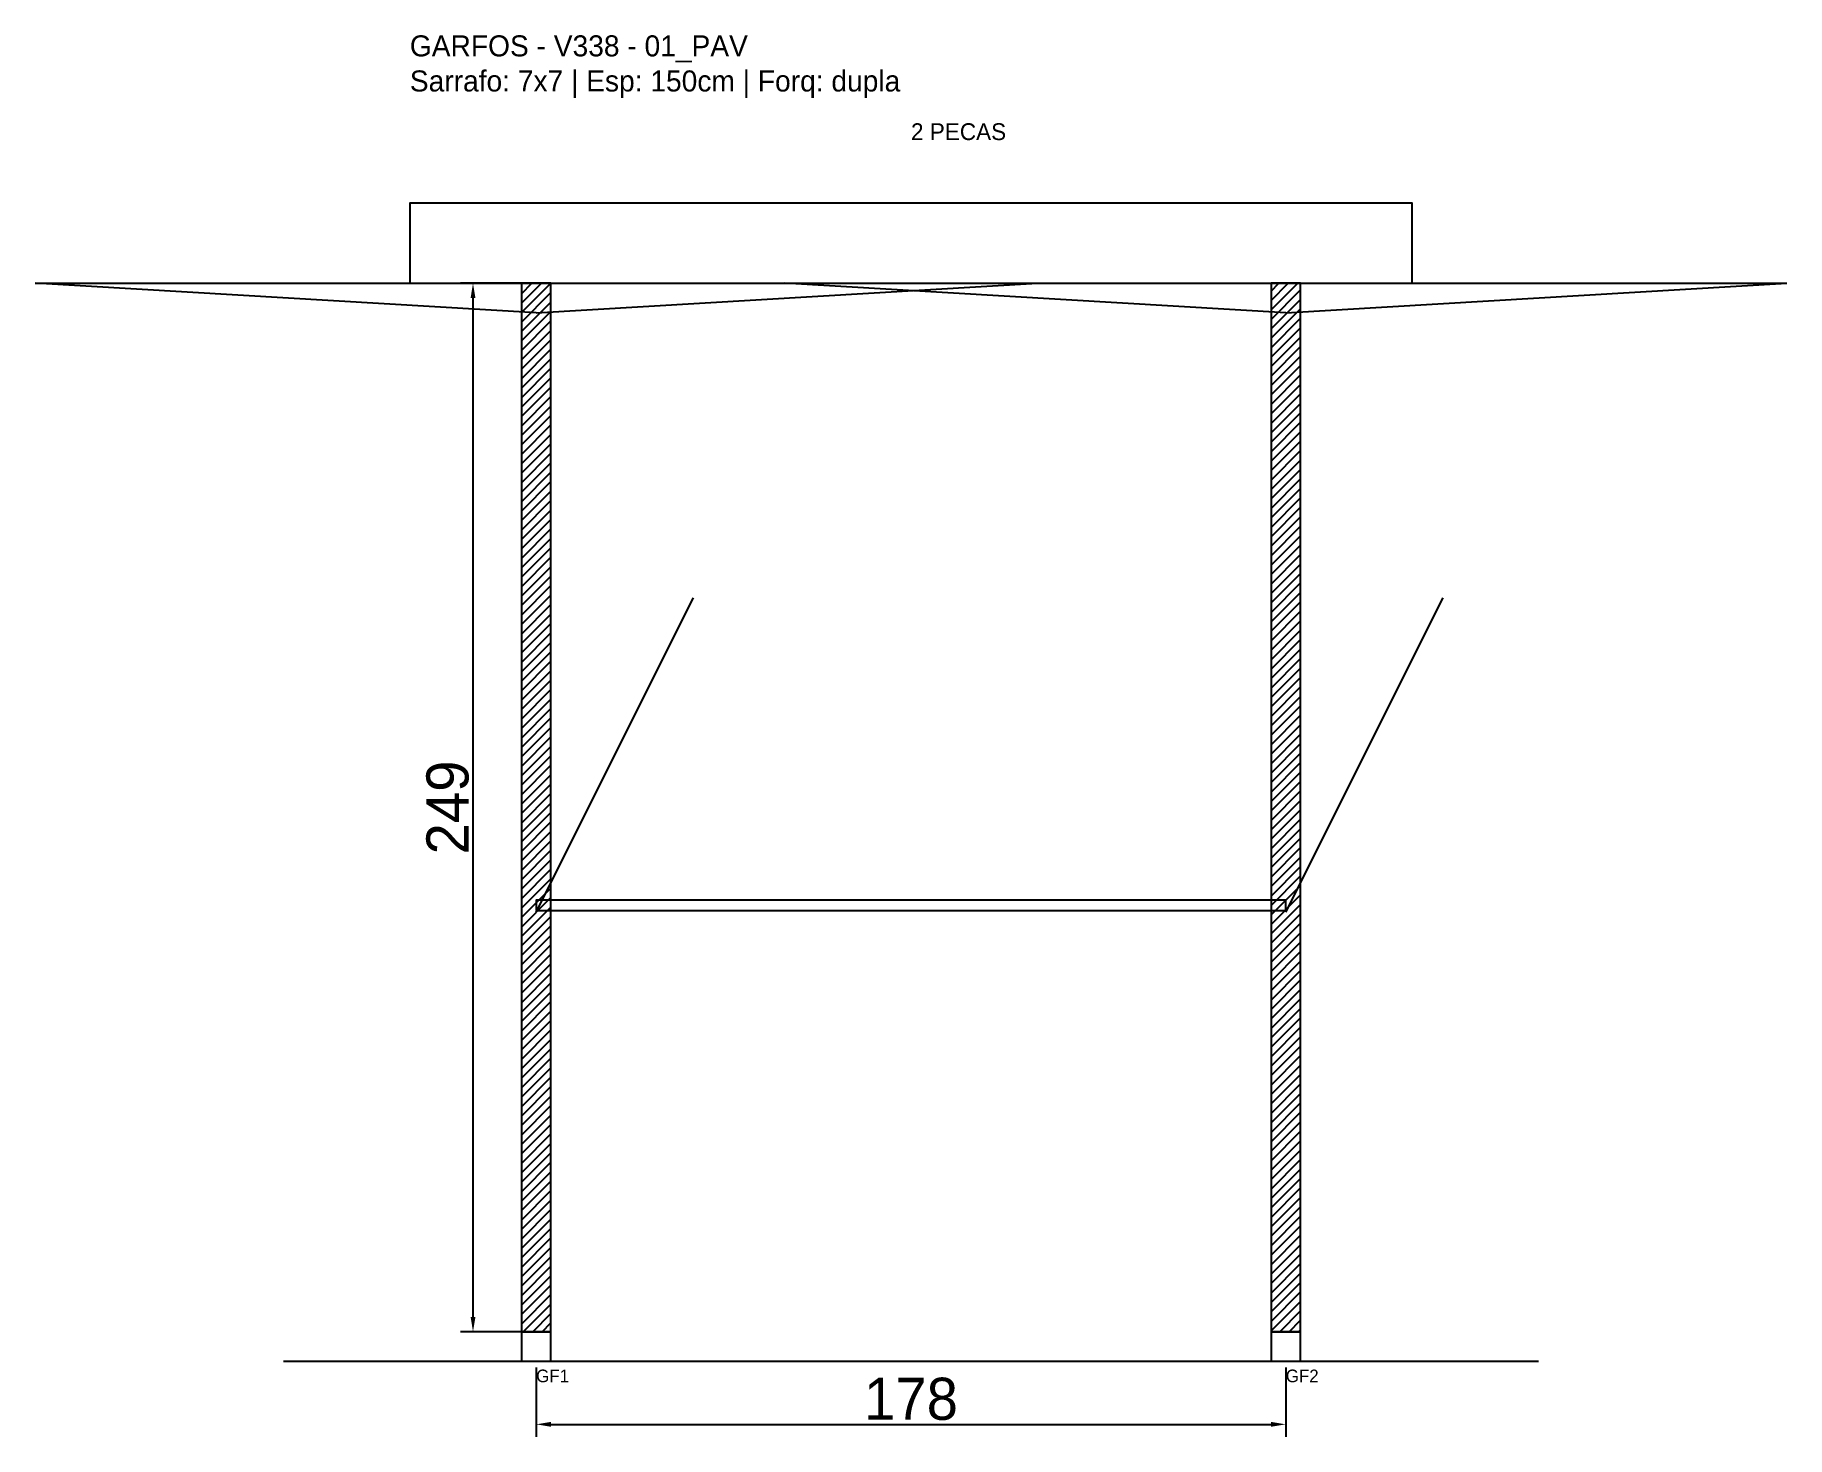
# Model space of a CAD drawing. Header units: metres. Extents: x -89 to 327, y -25 to 308.
import ezdxf

# ---------------------------------------------------------------- set-up
doc = ezdxf.new("R2010")
doc.units = ezdxf.units.M
for name, color, linetype in [('BARRA_ANCORAGEM', 1, 'Continuous'), ('COTA', 241, 'Continuous'), ('GARFOS OK', 3, 'Continuous'), ('NOME DA VIGA', 6, 'Continuous'), ('SARR_7x7', 40, 'Continuous'), ('TIRAS REESCORAMENTO', 252, 'Continuous'), ('VIGAS', 3, 'Continuous')]:
    doc.layers.add(name, color=color, linetype=linetype)
doc.dimstyles.new('EZ DXF', dxfattribs={"dimtxt": 10, "dimasz": 3.5, "dimexe": 3, "dimexo": 1.5, "dimgap": 1, "dimtad": 1, "dimdec": 1, "dimdsep": 46, "dimcen": 2.5, "dimazin": 3, "dimtfac": 1, "dimtmove": 0, "dimatfit": 3})

msp = doc.modelspace()

# ---------------------------------------------------------------- hatches: boundary and pattern name
at = {"layer": 'COTA'}
h = msp.add_hatch(dxfattribs=at)
h.set_pattern_fill('ANSI31', scale=0.5)
h.paths.add_polyline_path([(26.5, 0), (33.5, 0), (33.5, 249), (26.5, 249)])
h = msp.add_hatch(dxfattribs=at)
h.set_pattern_fill('ANSI31', scale=0.5)
h.paths.add_polyline_path([(204.5, 0), (211.5, 0), (211.5, 249), (204.5, 249)])

# ---------------------------------------------------------------- linework, layer by layer
at = {"layer": 'BARRA_ANCORAGEM'}
for p, q in [((30, 99.6), (67.35, 174.3)), ((208, 99.6), (245.35, 174.3))]:
    msp.add_line(p, q, dxfattribs=at)
at = {"layer": 'GARFOS OK'}
for p, q in [((30, 242), (-89, 249)), ((-89, 249), (149, 249)), ((30, 242), (149, 249)), ((208, 242), (89, 249)), ((89, 249), (327, 249)), ((208, 242), (327, 249))]:
    msp.add_line(p, q, dxfattribs=at)
at = {"layer": 'GARFOS OK', "linetype": 'CONTINUOUS'}
msp.add_line((-30, -7), (268, -7), dxfattribs=at)
at = {"layer": 'GARFOS OK'}
for points in [[(26.5, 0), (33.5, 0), (33.5, 249), (26.5, 249), (26.5, 0)], [(204.5, 0), (211.5, 0), (211.5, 249), (204.5, 249), (204.5, 0)]]:
    msp.add_lwpolyline(points, dxfattribs=at)
at = {"layer": 'SARR_7x7'}
for points in [[(26.5, -7), (33.5, -7), (33.5, 0), (26.5, 0), (26.5, -7)], [(204.5, -7), (211.5, -7), (211.5, 0), (204.5, 0), (204.5, -7)]]:
    msp.add_lwpolyline(points, dxfattribs=at)
at = {"layer": 'TIRAS REESCORAMENTO'}
msp.add_lwpolyline([(30, 100), (208, 100), (208, 102.5), (30, 102.5), (30, 100)], dxfattribs=at)
at = {"layer": 'VIGAS'}
msp.add_lwpolyline([(0, 249), (238, 249), (238, 268), (0, 268), (0, 249)], dxfattribs=at)

# ---------------------------------------------------------------- texts
at = {"layer": 'NOME DA VIGA'}
for s, height, p in [('2 PECAS', 4, (119, 283)), ('GF1', 3, (30, -12)), ('GF2', 3, (208, -12))]:
    msp.add_text(s, height=height, dxfattribs=at).set_placement(p)
at = {"layer": 'NOME DA VIGA', "insert": (0, 293), "char_height": 5, "attachment_point": 7}
msp.add_mtext('GARFOS - V338 - 01_PAV\\PSarrafo: 7x7 | Esp: 150cm | Forq: dupla', dxfattribs=at)

# ---------------------------------------------------------------- dimensions: what is measured, and where the dimension line sits
at = {"layer": 'COTA'}
msp.add_linear_dim(base=(15, 0), p1=(30, 0), p2=(30, 249), angle=90, dimstyle='EZ DXF', dxfattribs=at).render()
msp.add_linear_dim(base=(30, -22), p1=(30, -7), p2=(208, -7), dimstyle='EZ DXF', dxfattribs=at).render()

doc.saveas('drawing.dxf')
